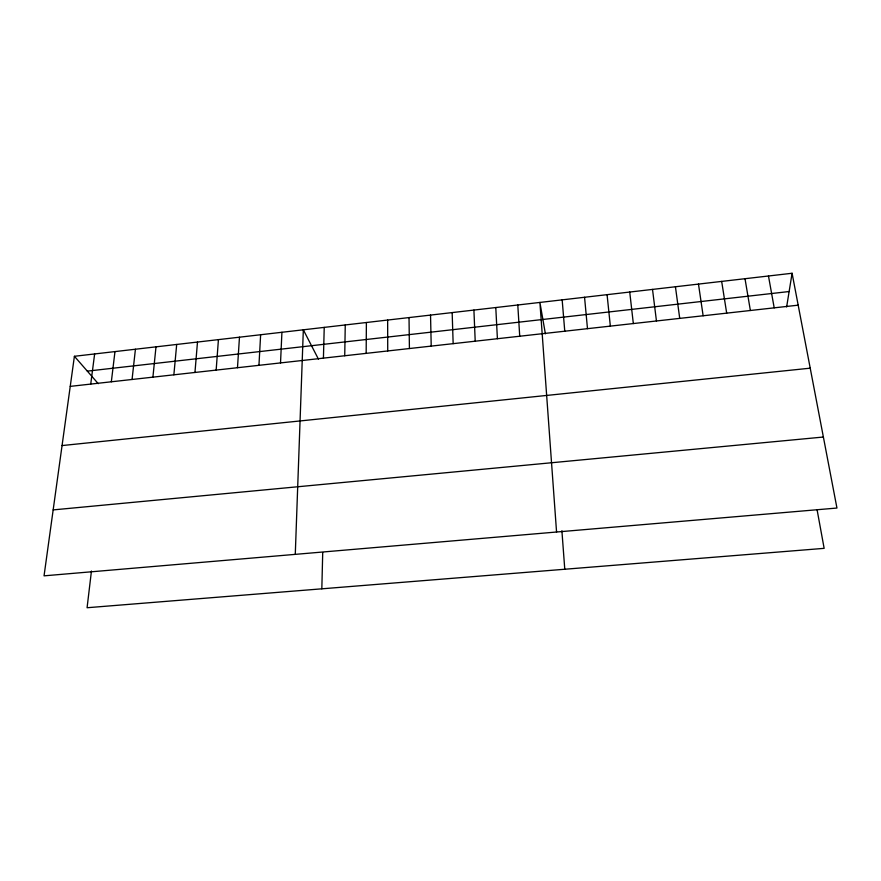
<?xml version="1.0" encoding="UTF-8"?>
<svg xmlns="http://www.w3.org/2000/svg" width="881" height="881" viewBox="0 0 881 881"><rect width="100%" height="100%" fill="white"/><g stroke="black" fill="none" stroke-linecap="round" stroke-linejoin="round"><path stroke-width="1.32" d="M366.166 353.358L366.386 322.512M344.735 355.759L345.253 324.957M321.829 588.827L322.721 552.563M323.426 358.127L324.23 327.391M295.278 554.358L303.328 329.802L318.437 359.151M280.521 362.917L281.92 332.28M258.948 365.329L260.633 334.747M237.485 367.718L239.467 337.192M216.153 370.097L218.422 339.625M194.954 372.465L197.487 342.048M173.865 374.821L176.685 344.46M152.909 377.156L155.992 346.85M132.062 379.48L135.421 349.228M111.336 381.792L114.971 351.596M91.448 571.031L87.076 607.736L824.142 548.345L817.116 509.912M90.732 384.094L94.63 353.953M74.4 356.287L44.05 575.844L836.95 508.04L792.085 273.264L74.4 356.287L98.265 383.698M786.634 306.94L792.085 273.264M87.318 371.132L789.123 291.534M70.238 386.374L798.175 305.167M62.055 445.566L810.223 368.181M53.168 509.901L823.383 437.031M768.474 275.995L774.201 307.843M545.394 333.844L539.91 302.436L556.561 532.014M745.007 278.704L750.37 310.497M721.671 281.402L726.682 313.14M698.479 284.089L703.137 315.772M675.43 286.754L679.725 318.382M652.513 289.409L656.455 320.97M629.728 292.04L633.329 323.558M607.075 294.661L610.346 326.124M584.555 297.271L587.484 328.668M562.166 299.859L564.765 331.201M561.902 530.758L564.776 569.247M517.786 304.991L519.724 336.234M495.783 307.535L497.402 338.722M473.912 310.068L475.211 341.2M452.162 312.59L453.153 343.656M430.534 315.09L431.216 346.101M409.026 317.578L409.412 348.535M387.651 320.045L387.728 350.957"/></g></svg>
